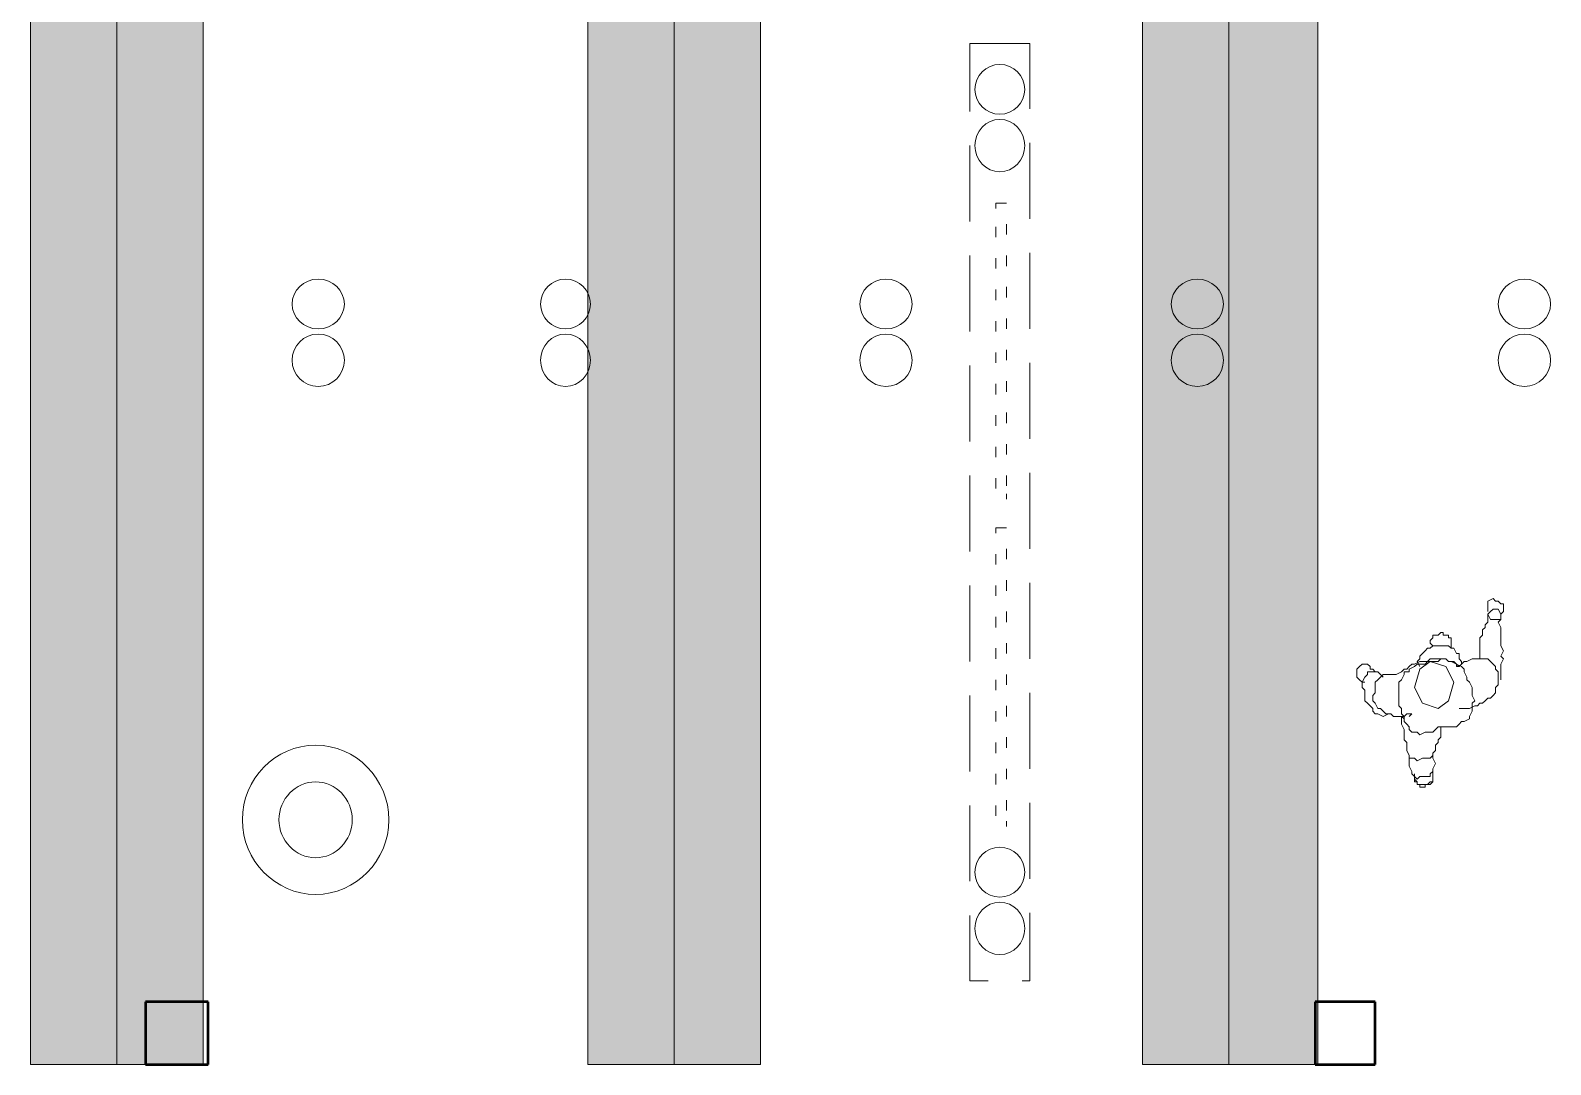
# Model space of a CAD drawing. Header units: millimetres. Extents: x 0.4 to 34.5, y 0.3 to 53.8.
# Drawn here: x 18.54 to 24.68, y 19.6 to 23.78 of the extents above; entities that cross this region are included whole.
import ezdxf

# ---------------------------------------------------------------- set-up
doc = ezdxf.new("R2010")
doc.units = ezdxf.units.MM
doc.header["$MEASUREMENT"] = 0
doc.layers.add('Layer 1', color=7, linetype='Continuous')

msp = doc.modelspace()

# ---------------------------------------------------------------- hatches: boundary and pattern name
at = {"layer": 'Layer 1', "true_color": 0xbbbbbb}
for points in [[(18.5356, 30.1053), (18.8849, 30.1053), (18.8849, 19.5957), (18.5356, 19.5957)], [(18.8849, 30.1053), (19.2341, 30.1053), (19.2341, 19.5957), (18.8849, 19.5957)], [(23.0337, 30.1053), (23.3829, 30.1053), (23.3829, 19.5957), (23.0337, 19.5957)], [(23.3829, 30.1053), (23.7428, 30.1053), (23.7428, 19.5957), (23.3829, 19.5957)], [(20.7899, 30.0418), (21.1392, 30.0418), (21.1392, 19.5957), (20.7899, 19.5957)], [(21.1392, 30.0418), (21.4884, 30.0418), (21.4884, 19.5957), (21.1392, 19.5957)]]:
    msp.add_hatch(color=9, dxfattribs=at).paths.add_polyline_path(points)

# ---------------------------------------------------------------- linework, layer by layer
at = {"layer": 'Layer 1', "lineweight": 0}
for points in [[(18.5356, 30.1053), (18.8849, 30.1053), (18.8849, 19.5957), (18.5356, 19.5957), (18.5356, 30.1053)], [(18.8849, 30.1053), (19.2341, 30.1053), (19.2341, 19.5957), (18.8849, 19.5957), (18.8849, 30.1053)], [(23.0337, 30.1053), (23.3829, 30.1053), (23.3829, 19.5957), (23.0337, 19.5957), (23.0337, 30.1053)], [(23.3829, 30.1053), (23.7428, 30.1053), (23.7428, 19.5957), (23.3829, 19.5957), (23.3829, 30.1053)], [(20.7899, 30.0418), (21.1392, 30.0418), (21.1392, 19.5957), (20.7899, 19.5957), (20.7899, 30.0418)], [(21.1392, 30.0418), (21.4884, 30.0418), (21.4884, 19.5957), (21.1392, 19.5957), (21.1392, 30.0418)], [(24.4307, 21.4161), (24.4413, 21.395), (24.4519, 21.395), (24.4624, 21.395), (24.4836, 21.395), (24.4836, 21.4161), (24.4942, 21.4267), (24.4942, 21.4373), (24.4942, 21.4584), (24.4836, 21.4584), (24.473, 21.469), (24.4624, 21.469), (24.4519, 21.4796), (24.4307, 21.469), (24.4307, 21.4584), (24.4307, 21.4373), (24.4307, 21.4267)], [(24.4836, 21.1515), (24.4836, 21.1727), (24.4836, 21.1833), (24.4836, 21.2044), (24.4836, 21.215), (24.4942, 21.2362), (24.4836, 21.2468), (24.4942, 21.268), (24.4836, 21.2891), (24.4836, 21.2997), (24.4836, 21.3209), (24.4836, 21.342), (24.4836, 21.3632), (24.473, 21.3844), (24.4836, 21.395), (24.4836, 21.4161), (24.473, 21.4373), (24.4624, 21.4373), (24.4519, 21.4373), (24.4413, 21.4267), (24.4307, 21.4161), (24.4307, 21.4055), (24.4307, 21.3844), (24.4201, 21.3738), (24.4201, 21.3632), (24.4095, 21.3526), (24.4095, 21.3314), (24.399, 21.3209), (24.399, 21.2997), (24.399, 21.2891), (24.399, 21.268), (24.399, 21.2574), (24.399, 21.2362)], [(24.2825, 21.2785), (24.2825, 21.2891), (24.2825, 21.2997), (24.2825, 21.3103), (24.2825, 21.3209), (24.272, 21.3209), (24.272, 21.3314), (24.2614, 21.3314), (24.2508, 21.3314), (24.2508, 21.342), (24.2402, 21.342), (24.2296, 21.3314), (24.219, 21.3314), (24.2084, 21.3314), (24.2084, 21.3209), (24.1978, 21.3103), (24.1978, 21.2997), (24.2084, 21.2891)], [(24.3248, 21.215), (24.3248, 21.2256), (24.3143, 21.2362), (24.3143, 21.2574), (24.3037, 21.2574), (24.2931, 21.2785), (24.2825, 21.2785), (24.272, 21.2891), (24.2614, 21.2891), (24.2402, 21.2891), (24.2296, 21.2891), (24.2084, 21.2891), (24.1978, 21.2785), (24.1873, 21.2785), (24.1767, 21.268), (24.1661, 21.2574), (24.1555, 21.2468), (24.1555, 21.2362), (24.1449, 21.2256), (24.1555, 21.2044)], [(23.9756, 21.1833), (23.965, 21.1938), (23.9544, 21.1938), (23.9544, 21.2044), (23.9439, 21.215), (23.9227, 21.215), (23.9121, 21.2044), (23.9015, 21.1938), (23.9015, 21.1833), (23.9015, 21.1621), (23.9121, 21.1515), (23.9227, 21.141), (23.9333, 21.141)], [(24.3143, 21.0351), (24.3354, 21.0351), (24.3566, 21.0351), (24.3778, 21.0457), (24.3884, 21.0457), (24.399, 21.0563), (24.4095, 21.0563), (24.4201, 21.0668), (24.4307, 21.0774), (24.4413, 21.0774), (24.4519, 21.088), (24.4624, 21.0986), (24.4624, 21.1198), (24.473, 21.1304), (24.473, 21.1515), (24.473, 21.1727), (24.473, 21.1833), (24.4624, 21.1938), (24.4624, 21.2044), (24.4519, 21.215), (24.4413, 21.2256), (24.4307, 21.2362), (24.4095, 21.2362), (24.399, 21.2362), (24.3778, 21.2362), (24.3672, 21.2362), (24.346, 21.2256), (24.3354, 21.2256), (24.3248, 21.215), (24.3143, 21.2044), (24.3037, 21.2044), (24.3037, 21.215), (24.2931, 21.2256), (24.272, 21.2256), (24.2614, 21.2362), (24.2402, 21.2362), (24.2296, 21.2256), (24.2084, 21.2256), (24.1873, 21.2256), (24.1767, 21.2256), (24.1555, 21.2256), (24.1344, 21.215), (24.1238, 21.215), (24.1132, 21.2044), (24.1026, 21.1938), (24.092, 21.1938), (24.0814, 21.1833), (24.0603, 21.1727), (24.0497, 21.1727), (24.0285, 21.1727), (24.0074, 21.1727), (23.9968, 21.1621), (23.9862, 21.1515), (23.9756, 21.141), (23.9756, 21.1304), (23.9756, 21.1092), (23.9756, 21.0986), (23.965, 21.088), (23.965, 21.0668), (23.9756, 21.0563), (23.9862, 21.0351), (23.9968, 21.0351), (24.0074, 21.0245), (24.0179, 21.0139), (24.0285, 21.0139), (24.0391, 21.0139), (24.0497, 21.0034), (24.0708, 21.0034), (24.092, 21.0034), (24.1026, 21.0139), (24.1238, 21.0139), (24.1132, 21.0034)], [(24.3037, 21.215), (24.3248, 21.2044), (24.3354, 21.1938), (24.3354, 21.1833), (24.346, 21.1621), (24.346, 21.1515), (24.3566, 21.141), (24.3672, 21.1198), (24.3672, 21.1092), (24.3672, 21.088), (24.3778, 21.0668), (24.3672, 21.0563), (24.3672, 21.0351), (24.3672, 21.0245), (24.3566, 21.0034), (24.3566, 20.9928), (24.3354, 20.9822), (24.3248, 20.9822), (24.3143, 20.9716), (24.3037, 20.961), (24.2931, 20.961), (24.272, 20.961), (24.2614, 20.961), (24.2402, 20.961), (24.2296, 20.961), (24.219, 20.9504), (24.2084, 20.9398), (24.1873, 20.9398), (24.1767, 20.9398), (24.1555, 20.9292), (24.1449, 20.9398), (24.1238, 20.9398), (24.1132, 20.9504), (24.1132, 20.961), (24.1026, 20.9716), (24.092, 20.9822), (24.092, 21.0034), (24.0814, 21.0139), (24.0814, 21.0351), (24.0708, 21.0457), (24.0708, 21.0668), (24.0708, 21.0774), (24.0708, 21.0986), (24.0708, 21.1198), (24.0708, 21.1304), (24.0708, 21.141), (24.0814, 21.1515), (24.092, 21.1727), (24.092, 21.1833), (24.1132, 21.1833), (24.1132, 21.1938), (24.1344, 21.2044), (24.1449, 21.215), (24.1555, 21.215), (24.1767, 21.215), (24.1873, 21.2256), (24.1978, 21.2362), (24.219, 21.2362), (24.2296, 21.2362), (24.2402, 21.2362), (24.2614, 21.2362), (24.272, 21.2256), (24.2825, 21.2256), (24.3037, 21.215), (24.3143, 21.2044)], [(24.1344, 21.1198), (24.1661, 21.0563), (24.2296, 21.0351), (24.272, 21.0668), (24.2931, 21.141), (24.2614, 21.2044), (24.1978, 21.2256), (24.1555, 21.1938), (24.1344, 21.1198)], [(24.0285, 21.0139), (24.0074, 21.0034), (23.9862, 21.0139), (23.9756, 21.0139), (23.965, 21.0245), (23.965, 21.0351), (23.9544, 21.0457), (23.9439, 21.0563), (23.9333, 21.0668), (23.9333, 21.088), (23.9333, 21.1092), (23.9227, 21.1198), (23.9227, 21.141), (23.9333, 21.1621), (23.9439, 21.1727), (23.9439, 21.1833), (23.965, 21.1833), (23.9862, 21.1833), (23.9968, 21.1727), (24.0074, 21.1621)], [(24.2402, 20.961), (24.2402, 20.9504), (24.2402, 20.9292), (24.2402, 20.9187), (24.2296, 20.9081), (24.2296, 20.8975), (24.219, 20.8869), (24.219, 20.8658), (24.2084, 20.8552), (24.2084, 20.8446), (24.1978, 20.834), (24.1767, 20.834), (24.1661, 20.834), (24.1449, 20.8234), (24.1344, 20.834), (24.1132, 20.834), (24.1132, 20.8446), (24.1026, 20.8658), (24.1026, 20.8764), (24.1026, 20.8975), (24.092, 20.9081), (24.092, 20.9292), (24.092, 20.9504), (24.0814, 20.9716), (24.0814, 20.9928), (24.0814, 21.0034), (24.092, 20.9928)], [(24.2084, 20.8446), (24.2084, 20.834), (24.219, 20.8128), (24.2084, 20.7917), (24.2084, 20.7811), (24.1978, 20.7705), (24.1978, 20.7599), (24.1767, 20.7599), (24.1555, 20.7599), (24.1449, 20.7493), (24.1344, 20.7599), (24.1238, 20.7705), (24.1238, 20.7811), (24.1132, 20.8022), (24.1132, 20.8234), (24.1132, 20.834)], [(24.2084, 20.7811), (24.2084, 20.7705), (24.2084, 20.7599), (24.2084, 20.7493), (24.2084, 20.7388), (24.1978, 20.7282), (24.1873, 20.7282), (24.1767, 20.7282), (24.1767, 20.7176), (24.1661, 20.7176), (24.1555, 20.7176), (24.1555, 20.7282), (24.1449, 20.7282), (24.1449, 20.7388), (24.1344, 20.7388), (24.1344, 20.7493), (24.1344, 20.7599), (24.1344, 20.7705)], [(24.2084, 20.7493), (24.2084, 20.7493), (24.2084, 20.7388), (24.1978, 20.7388), (24.1873, 20.7282), (24.1767, 20.7282), (24.1661, 20.7282), (24.1555, 20.7282), (24.1449, 20.7282), (24.1449, 20.7388), (24.1344, 20.7493), (24.1344, 20.7599), (24.1344, 20.7705)]]:
    msp.add_lwpolyline(points, dxfattribs=at)
at = {"layer": 'Layer 1', "color": 96, "lineweight": 5, "true_color": 0x008000}
for points in [[(18.5356, 30.1053), (18.8849, 30.1053), (18.8849, 19.5957), (18.5356, 19.5957), (18.5356, 30.1053)], [(18.8849, 30.1053), (19.2341, 30.1053), (19.2341, 19.5957), (18.8849, 19.5957), (18.8849, 30.1053)], [(23.0337, 30.1053), (23.3829, 30.1053), (23.3829, 19.5957), (23.0337, 19.5957), (23.0337, 30.1053)], [(23.3829, 30.1053), (23.7428, 30.1053), (23.7428, 19.5957), (23.3829, 19.5957), (23.3829, 30.1053)], [(20.7899, 30.0418), (21.1392, 30.0418), (21.1392, 19.5957), (20.7899, 19.5957), (20.7899, 30.0418)], [(21.1392, 30.0418), (21.4884, 30.0418), (21.4884, 19.5957), (21.1392, 19.5957), (21.1392, 30.0418)]]:
    msp.add_lwpolyline(points, dxfattribs=at)
at = {"layer": 'Layer 1', "color": 252, "lineweight": 5, "true_color": 0x888888}
for points in [[(22.3352, 23.7234), (22.5786, 23.7234)], [(22.3352, 23.4482), (22.3352, 23.7234)], [(22.5786, 23.7234), (22.5786, 23.4588)], [(22.3352, 23.0037), (22.3352, 23.3106)], [(22.5786, 23.3212), (22.5786, 23.0142)], [(22.441, 23.0778), (22.4833, 23.0778)], [(22.441, 23.0566), (22.441, 23.0778)], [(22.441, 22.9402), (22.441, 22.9825)], [(22.4833, 22.9931), (22.4833, 22.9508)], [(22.5786, 22.8767), (22.5786, 22.5697)], [(22.3352, 22.5591), (22.3352, 22.8661)], [(22.441, 22.8132), (22.441, 22.8555)], [(22.4833, 22.8661), (22.4833, 22.8237)], [(22.441, 22.6862), (22.441, 22.7285)], [(22.4833, 22.7391), (22.4833, 22.6967)], [(22.441, 22.5591), (22.441, 22.6015)], [(22.4833, 22.6121), (22.4833, 22.5697)], [(22.441, 22.4321), (22.441, 22.4745)], [(22.4833, 22.4851), (22.4833, 22.4427)], [(22.3352, 22.1147), (22.3352, 22.4216)], [(22.5786, 22.4321), (22.5786, 22.1252)], [(22.441, 22.3051), (22.441, 22.3475)], [(22.4833, 22.3581), (22.4833, 22.3157)], [(22.441, 22.1781), (22.441, 22.2205)], [(22.4833, 22.2311), (22.4833, 22.1887)], [(22.441, 22.0511), (22.441, 22.0935)], [(22.4833, 22.1041), (22.4833, 22.0617)], [(22.3352, 21.6701), (22.3352, 21.9771)], [(22.441, 21.9241), (22.441, 21.9665)], [(22.4833, 21.9771), (22.4833, 21.9347)], [(22.5786, 21.9876), (22.5786, 21.6807)], [(22.4833, 21.9029), (22.4833, 21.8818)], [(22.441, 21.7654), (22.4833, 21.7654)], [(22.441, 21.7442), (22.441, 21.7654)], [(22.441, 21.6172), (22.441, 21.6595)], [(22.4833, 21.6807), (22.4833, 21.6384)], [(22.3352, 21.2256), (22.3352, 21.5325)], [(22.441, 21.4902), (22.441, 21.5325)], [(22.4833, 21.5537), (22.4833, 21.5114)], [(22.5786, 21.5431), (22.5786, 21.2362)], [(22.441, 21.3632), (22.441, 21.4055)], [(22.4833, 21.4267), (22.4833, 21.3844)], [(22.441, 21.2362), (22.441, 21.2785)], [(22.4833, 21.2997), (22.4833, 21.2574)], [(22.4833, 21.1727), (22.4833, 21.1304)], [(22.441, 21.1092), (22.441, 21.1515)], [(22.5786, 21.0986), (22.5786, 20.7917)], [(22.3352, 20.7811), (22.3352, 21.088)], [(22.4833, 21.0457), (22.4833, 21.0034)], [(22.441, 20.9822), (22.441, 21.0245)], [(22.4833, 20.9187), (22.4833, 20.8764)], [(22.441, 20.8552), (22.441, 20.8975)], [(22.4833, 20.7917), (22.4833, 20.7493)], [(22.441, 20.7282), (22.441, 20.7705)], [(22.4833, 20.6647), (22.4833, 20.6223)], [(22.3352, 20.3366), (22.3352, 20.6435)], [(22.441, 20.6012), (22.441, 20.6435)], [(22.5786, 20.6541), (22.5786, 20.3472)], [(22.4833, 20.58), (22.4833, 20.5588)], [(22.3352, 19.9344), (22.3352, 20.199)], [(22.5786, 20.2096), (22.5786, 19.9344)], [(22.4092, 19.9344), (22.3352, 19.9344)], [(22.5786, 19.9344), (22.5468, 19.9344)]]:
    msp.add_lwpolyline(points, dxfattribs=at)
at = {"layer": 'Layer 1', "color": 7, "lineweight": 5, "true_color": 0xffffff}
for points in [[(24.4307, 21.4161), (24.4413, 21.395), (24.4519, 21.395), (24.4624, 21.395), (24.4836, 21.395), (24.4836, 21.4161), (24.4942, 21.4267), (24.4942, 21.4373), (24.4942, 21.4584), (24.4836, 21.4584), (24.473, 21.469), (24.4624, 21.469), (24.4519, 21.4796), (24.4307, 21.469), (24.4307, 21.4584), (24.4307, 21.4373), (24.4307, 21.4267)], [(24.4836, 21.1515), (24.4836, 21.1727), (24.4836, 21.1833), (24.4836, 21.2044), (24.4836, 21.215), (24.4942, 21.2362), (24.4836, 21.2468), (24.4942, 21.268), (24.4836, 21.2891), (24.4836, 21.2997), (24.4836, 21.3209), (24.4836, 21.342), (24.4836, 21.3632), (24.473, 21.3844), (24.4836, 21.395), (24.4836, 21.4161), (24.473, 21.4373), (24.4624, 21.4373), (24.4519, 21.4373), (24.4413, 21.4267), (24.4307, 21.4161), (24.4307, 21.4055), (24.4307, 21.3844), (24.4201, 21.3738), (24.4201, 21.3632), (24.4095, 21.3526), (24.4095, 21.3314), (24.399, 21.3209), (24.399, 21.2997), (24.399, 21.2891), (24.399, 21.268), (24.399, 21.2574), (24.399, 21.2362)], [(24.2825, 21.2785), (24.2825, 21.2891), (24.2825, 21.2997), (24.2825, 21.3103), (24.2825, 21.3209), (24.272, 21.3209), (24.272, 21.3314), (24.2614, 21.3314), (24.2508, 21.3314), (24.2508, 21.342), (24.2402, 21.342), (24.2296, 21.3314), (24.219, 21.3314), (24.2084, 21.3314), (24.2084, 21.3209), (24.1978, 21.3103), (24.1978, 21.2997), (24.2084, 21.2891)], [(24.3248, 21.215), (24.3248, 21.2256), (24.3143, 21.2362), (24.3143, 21.2574), (24.3037, 21.2574), (24.2931, 21.2785), (24.2825, 21.2785), (24.272, 21.2891), (24.2614, 21.2891), (24.2402, 21.2891), (24.2296, 21.2891), (24.2084, 21.2891), (24.1978, 21.2785), (24.1873, 21.2785), (24.1767, 21.268), (24.1661, 21.2574), (24.1555, 21.2468), (24.1555, 21.2362), (24.1449, 21.2256), (24.1555, 21.2044)], [(23.9756, 21.1833), (23.965, 21.1938), (23.9544, 21.1938), (23.9544, 21.2044), (23.9439, 21.215), (23.9227, 21.215), (23.9121, 21.2044), (23.9015, 21.1938), (23.9015, 21.1833), (23.9015, 21.1621), (23.9121, 21.1515), (23.9227, 21.141), (23.9333, 21.141)], [(24.3143, 21.0351), (24.3354, 21.0351), (24.3566, 21.0351), (24.3778, 21.0457), (24.3884, 21.0457), (24.399, 21.0563), (24.4095, 21.0563), (24.4201, 21.0668), (24.4307, 21.0774), (24.4413, 21.0774), (24.4519, 21.088), (24.4624, 21.0986), (24.4624, 21.1198), (24.473, 21.1304), (24.473, 21.1515), (24.473, 21.1727), (24.473, 21.1833), (24.4624, 21.1938), (24.4624, 21.2044), (24.4519, 21.215), (24.4413, 21.2256), (24.4307, 21.2362), (24.4095, 21.2362), (24.399, 21.2362), (24.3778, 21.2362), (24.3672, 21.2362), (24.346, 21.2256), (24.3354, 21.2256), (24.3248, 21.215), (24.3143, 21.2044), (24.3037, 21.2044), (24.3037, 21.215), (24.2931, 21.2256), (24.272, 21.2256), (24.2614, 21.2362), (24.2402, 21.2362), (24.2296, 21.2256), (24.2084, 21.2256), (24.1873, 21.2256), (24.1767, 21.2256), (24.1555, 21.2256), (24.1344, 21.215), (24.1238, 21.215), (24.1132, 21.2044), (24.1026, 21.1938), (24.092, 21.1938), (24.0814, 21.1833), (24.0603, 21.1727), (24.0497, 21.1727), (24.0285, 21.1727), (24.0074, 21.1727), (23.9968, 21.1621), (23.9862, 21.1515), (23.9756, 21.141), (23.9756, 21.1304), (23.9756, 21.1092), (23.9756, 21.0986), (23.965, 21.088), (23.965, 21.0668), (23.9756, 21.0563), (23.9862, 21.0351), (23.9968, 21.0351), (24.0074, 21.0245), (24.0179, 21.0139), (24.0285, 21.0139), (24.0391, 21.0139), (24.0497, 21.0034), (24.0708, 21.0034), (24.092, 21.0034), (24.1026, 21.0139), (24.1238, 21.0139), (24.1132, 21.0034)], [(24.3037, 21.215), (24.3248, 21.2044), (24.3354, 21.1938), (24.3354, 21.1833), (24.346, 21.1621), (24.346, 21.1515), (24.3566, 21.141), (24.3672, 21.1198), (24.3672, 21.1092), (24.3672, 21.088), (24.3778, 21.0668), (24.3672, 21.0563), (24.3672, 21.0351), (24.3672, 21.0245), (24.3566, 21.0034), (24.3566, 20.9928), (24.3354, 20.9822), (24.3248, 20.9822), (24.3143, 20.9716), (24.3037, 20.961), (24.2931, 20.961), (24.272, 20.961), (24.2614, 20.961), (24.2402, 20.961), (24.2296, 20.961), (24.219, 20.9504), (24.2084, 20.9398), (24.1873, 20.9398), (24.1767, 20.9398), (24.1555, 20.9292), (24.1449, 20.9398), (24.1238, 20.9398), (24.1132, 20.9504), (24.1132, 20.961), (24.1026, 20.9716), (24.092, 20.9822), (24.092, 21.0034), (24.0814, 21.0139), (24.0814, 21.0351), (24.0708, 21.0457), (24.0708, 21.0668), (24.0708, 21.0774), (24.0708, 21.0986), (24.0708, 21.1198), (24.0708, 21.1304), (24.0708, 21.141), (24.0814, 21.1515), (24.092, 21.1727), (24.092, 21.1833), (24.1132, 21.1833), (24.1132, 21.1938), (24.1344, 21.2044), (24.1449, 21.215), (24.1555, 21.215), (24.1767, 21.215), (24.1873, 21.2256), (24.1978, 21.2362), (24.219, 21.2362), (24.2296, 21.2362), (24.2402, 21.2362), (24.2614, 21.2362), (24.272, 21.2256), (24.2825, 21.2256), (24.3037, 21.215), (24.3143, 21.2044)], [(24.1344, 21.1198), (24.1661, 21.0563), (24.2296, 21.0351), (24.272, 21.0668), (24.2931, 21.141), (24.2614, 21.2044), (24.1978, 21.2256), (24.1555, 21.1938), (24.1344, 21.1198)], [(24.0285, 21.0139), (24.0074, 21.0034), (23.9862, 21.0139), (23.9756, 21.0139), (23.965, 21.0245), (23.965, 21.0351), (23.9544, 21.0457), (23.9439, 21.0563), (23.9333, 21.0668), (23.9333, 21.088), (23.9333, 21.1092), (23.9227, 21.1198), (23.9227, 21.141), (23.9333, 21.1621), (23.9439, 21.1727), (23.9439, 21.1833), (23.965, 21.1833), (23.9862, 21.1833), (23.9968, 21.1727), (24.0074, 21.1621)], [(24.2402, 20.961), (24.2402, 20.9504), (24.2402, 20.9292), (24.2402, 20.9187), (24.2296, 20.9081), (24.2296, 20.8975), (24.219, 20.8869), (24.219, 20.8658), (24.2084, 20.8552), (24.2084, 20.8446), (24.1978, 20.834), (24.1767, 20.834), (24.1661, 20.834), (24.1449, 20.8234), (24.1344, 20.834), (24.1132, 20.834), (24.1132, 20.8446), (24.1026, 20.8658), (24.1026, 20.8764), (24.1026, 20.8975), (24.092, 20.9081), (24.092, 20.9292), (24.092, 20.9504), (24.0814, 20.9716), (24.0814, 20.9928), (24.0814, 21.0034), (24.092, 20.9928)], [(24.2084, 20.8446), (24.2084, 20.834), (24.219, 20.8128), (24.2084, 20.7917), (24.2084, 20.7811), (24.1978, 20.7705), (24.1978, 20.7599), (24.1767, 20.7599), (24.1555, 20.7599), (24.1449, 20.7493), (24.1344, 20.7599), (24.1238, 20.7705), (24.1238, 20.7811), (24.1132, 20.8022), (24.1132, 20.8234), (24.1132, 20.834)], [(24.2084, 20.7811), (24.2084, 20.7705), (24.2084, 20.7599), (24.2084, 20.7493), (24.2084, 20.7388), (24.1978, 20.7282), (24.1873, 20.7282), (24.1767, 20.7282), (24.1767, 20.7176), (24.1661, 20.7176), (24.1555, 20.7176), (24.1555, 20.7282), (24.1449, 20.7282), (24.1449, 20.7388), (24.1344, 20.7388), (24.1344, 20.7493), (24.1344, 20.7599), (24.1344, 20.7705)], [(24.2084, 20.7493), (24.2084, 20.7493), (24.2084, 20.7388), (24.1978, 20.7388), (24.1873, 20.7282), (24.1767, 20.7282), (24.1661, 20.7282), (24.1555, 20.7282), (24.1449, 20.7282), (24.1449, 20.7388), (24.1344, 20.7493), (24.1344, 20.7599), (24.1344, 20.7705)]]:
    msp.add_lwpolyline(points, dxfattribs=at)
at = {"layer": 'Layer 1', "color": 7, "lineweight": 50, "true_color": 0xffffff}
for points in [[(19.2553, 19.8497), (19.0013, 19.8497)], [(19.0013, 19.8497), (19.0013, 19.5957)], [(19.2553, 19.5957), (19.2553, 19.8497)], [(23.9756, 19.8497), (23.7322, 19.8497)], [(23.7322, 19.8497), (23.7322, 19.5957)], [(23.9756, 19.5957), (23.9756, 19.8497)], [(19.0013, 19.5957), (19.2553, 19.5957)], [(23.7322, 19.5957), (23.9756, 19.5957)]]:
    msp.add_lwpolyline(points, dxfattribs=at)
at = {"layer": 'Layer 1', "color": 252, "lineweight": 5, "true_color": 0x888888}
for points in [[(22.5574, 23.5381), (22.5574, 23.5933), (22.512, 23.6387), (22.4569, 23.6387), (22.4017, 23.6387), (22.3563, 23.5933), (22.3563, 23.5381), (22.3563, 23.483), (22.4017, 23.4376), (22.4569, 23.4376), (22.512, 23.4376), (22.5574, 23.483), (22.5574, 23.5381)], [(22.5574, 23.3106), (22.5574, 23.3687), (22.512, 23.4164), (22.4569, 23.4164), (22.4017, 23.4164), (22.3563, 23.3687), (22.3563, 23.3106), (22.3563, 23.2525), (22.4017, 23.2048), (22.4569, 23.2048), (22.512, 23.2048), (22.5574, 23.2525), (22.5574, 23.3106)], [(19.8056, 22.6703), (19.8056, 22.7254), (19.7579, 22.7708), (19.6998, 22.7708), (19.6417, 22.7708), (19.594, 22.7254), (19.594, 22.6703), (19.594, 22.6152), (19.6417, 22.5697), (19.6998, 22.5697), (19.7579, 22.5697), (19.8056, 22.6152), (19.8056, 22.6703)], [(20.8005, 22.6703), (20.8005, 22.7254), (20.7551, 22.7708), (20.7, 22.7708), (20.6448, 22.7708), (20.5994, 22.7254), (20.5994, 22.6703), (20.5994, 22.6152), (20.6448, 22.5697), (20.7, 22.5697), (20.7551, 22.5697), (20.8005, 22.6152), (20.8005, 22.6703)], [(22.1023, 22.6703), (22.1023, 22.7254), (22.0545, 22.7708), (21.9964, 22.7708), (21.9383, 22.7708), (21.8906, 22.7254), (21.8906, 22.6703), (21.8906, 22.6152), (21.9383, 22.5697), (21.9964, 22.5697), (22.0545, 22.5697), (22.1023, 22.6152), (22.1023, 22.6703)], [(23.3617, 22.6703), (23.3617, 22.7254), (23.314, 22.7708), (23.2559, 22.7708), (23.1978, 22.7708), (23.1501, 22.7254), (23.1501, 22.6703), (23.1501, 22.6152), (23.1978, 22.5697), (23.2559, 22.5697), (23.314, 22.5697), (23.3617, 22.6152), (23.3617, 22.6703)], [(24.6847, 22.6703), (24.6847, 22.7254), (24.637, 22.7708), (24.5789, 22.7708), (24.5208, 22.7708), (24.473, 22.7254), (24.473, 22.6703), (24.473, 22.6152), (24.5208, 22.5697), (24.5789, 22.5697), (24.637, 22.5697), (24.6847, 22.6152), (24.6847, 22.6703)], [(19.8056, 22.4427), (19.8056, 22.5008), (19.7579, 22.5486), (19.6998, 22.5486), (19.6417, 22.5486), (19.594, 22.5008), (19.594, 22.4427), (19.594, 22.3846), (19.6417, 22.3369), (19.6998, 22.3369), (19.7579, 22.3369), (19.8056, 22.3846), (19.8056, 22.4427)], [(20.8005, 22.4427), (20.8005, 22.5008), (20.7551, 22.5486), (20.7, 22.5486), (20.6448, 22.5486), (20.5994, 22.5008), (20.5994, 22.4427), (20.5994, 22.3846), (20.6448, 22.3369), (20.7, 22.3369), (20.7551, 22.3369), (20.8005, 22.3846), (20.8005, 22.4427)], [(22.1023, 22.4427), (22.1023, 22.5008), (22.0545, 22.5486), (21.9964, 22.5486), (21.9383, 22.5486), (21.8906, 22.5008), (21.8906, 22.4427), (21.8906, 22.3846), (21.9383, 22.3369), (21.9964, 22.3369), (22.0545, 22.3369), (22.1023, 22.3846), (22.1023, 22.4427)], [(23.3617, 22.4427), (23.3617, 22.5008), (23.314, 22.5486), (23.2559, 22.5486), (23.1978, 22.5486), (23.1501, 22.5008), (23.1501, 22.4427), (23.1501, 22.3846), (23.1978, 22.3369), (23.2559, 22.3369), (23.314, 22.3369), (23.3617, 22.3846), (23.3617, 22.4427)], [(24.6847, 22.4427), (24.6847, 22.5008), (24.637, 22.5486), (24.5789, 22.5486), (24.5208, 22.5486), (24.473, 22.5008), (24.473, 22.4427), (24.473, 22.3846), (24.5208, 22.3369), (24.5789, 22.3369), (24.637, 22.3369), (24.6847, 22.3846), (24.6847, 22.4427)], [(22.5574, 20.3736), (22.5574, 20.4287), (22.512, 20.4742), (22.4569, 20.4742), (22.4017, 20.4742), (22.3563, 20.4287), (22.3563, 20.3736), (22.3563, 20.3185), (22.4017, 20.2731), (22.4569, 20.2731), (22.512, 20.2731), (22.5574, 20.3185), (22.5574, 20.3736)], [(22.5574, 20.1461), (22.5574, 20.2042), (22.512, 20.2519), (22.4569, 20.2519), (22.4017, 20.2519), (22.3563, 20.2042), (22.3563, 20.1461), (22.3563, 20.088), (22.4017, 20.0403), (22.4569, 20.0403), (22.512, 20.0403), (22.5574, 20.088), (22.5574, 20.1461)]]:
    msp.add_open_spline(points, degree=3, knots=[0, 0, 0, 0, 1, 1, 1, 2, 2, 2, 3, 3, 3, 4, 4, 4, 4], dxfattribs=at)
at = {"layer": 'Layer 1', "lineweight": 0}
for points in [[(19.9856, 20.5853), (19.9856, 20.7507), (19.8518, 20.8869), (19.6892, 20.8869), (19.5267, 20.8869), (19.3929, 20.7507), (19.3929, 20.5853), (19.3929, 20.4199), (19.5267, 20.2837), (19.6892, 20.2837), (19.8518, 20.2837), (19.9856, 20.4199), (19.9856, 20.5853)], [(19.8374, 20.5853), (19.8374, 20.6694), (19.7705, 20.7388), (19.6892, 20.7388), (19.6079, 20.7388), (19.541, 20.6694), (19.541, 20.5853), (19.541, 20.5011), (19.6079, 20.4318), (19.6892, 20.4318), (19.7705, 20.4318), (19.8374, 20.5011), (19.8374, 20.5853)]]:
    msp.add_open_spline(points, degree=3, knots=[0, 0, 0, 0, 1, 1, 1, 2, 2, 2, 3, 3, 3, 4, 4, 4, 4], dxfattribs=at)
at = {"layer": 'Layer 1', "color": 7, "lineweight": 5, "true_color": 0xffffff}
for points in [[(19.9856, 20.5853), (19.9856, 20.7507), (19.8518, 20.8869), (19.6892, 20.8869), (19.5267, 20.8869), (19.3929, 20.7507), (19.3929, 20.5853), (19.3929, 20.4199), (19.5267, 20.2837), (19.6892, 20.2837), (19.8518, 20.2837), (19.9856, 20.4199), (19.9856, 20.5853)], [(19.8374, 20.5853), (19.8374, 20.6694), (19.7705, 20.7388), (19.6892, 20.7388), (19.6079, 20.7388), (19.541, 20.6694), (19.541, 20.5853), (19.541, 20.5011), (19.6079, 20.4318), (19.6892, 20.4318), (19.7705, 20.4318), (19.8374, 20.5011), (19.8374, 20.5853)]]:
    msp.add_open_spline(points, degree=3, knots=[0, 0, 0, 0, 1, 1, 1, 2, 2, 2, 3, 3, 3, 4, 4, 4, 4], dxfattribs=at)

doc.saveas('drawing.dxf')
